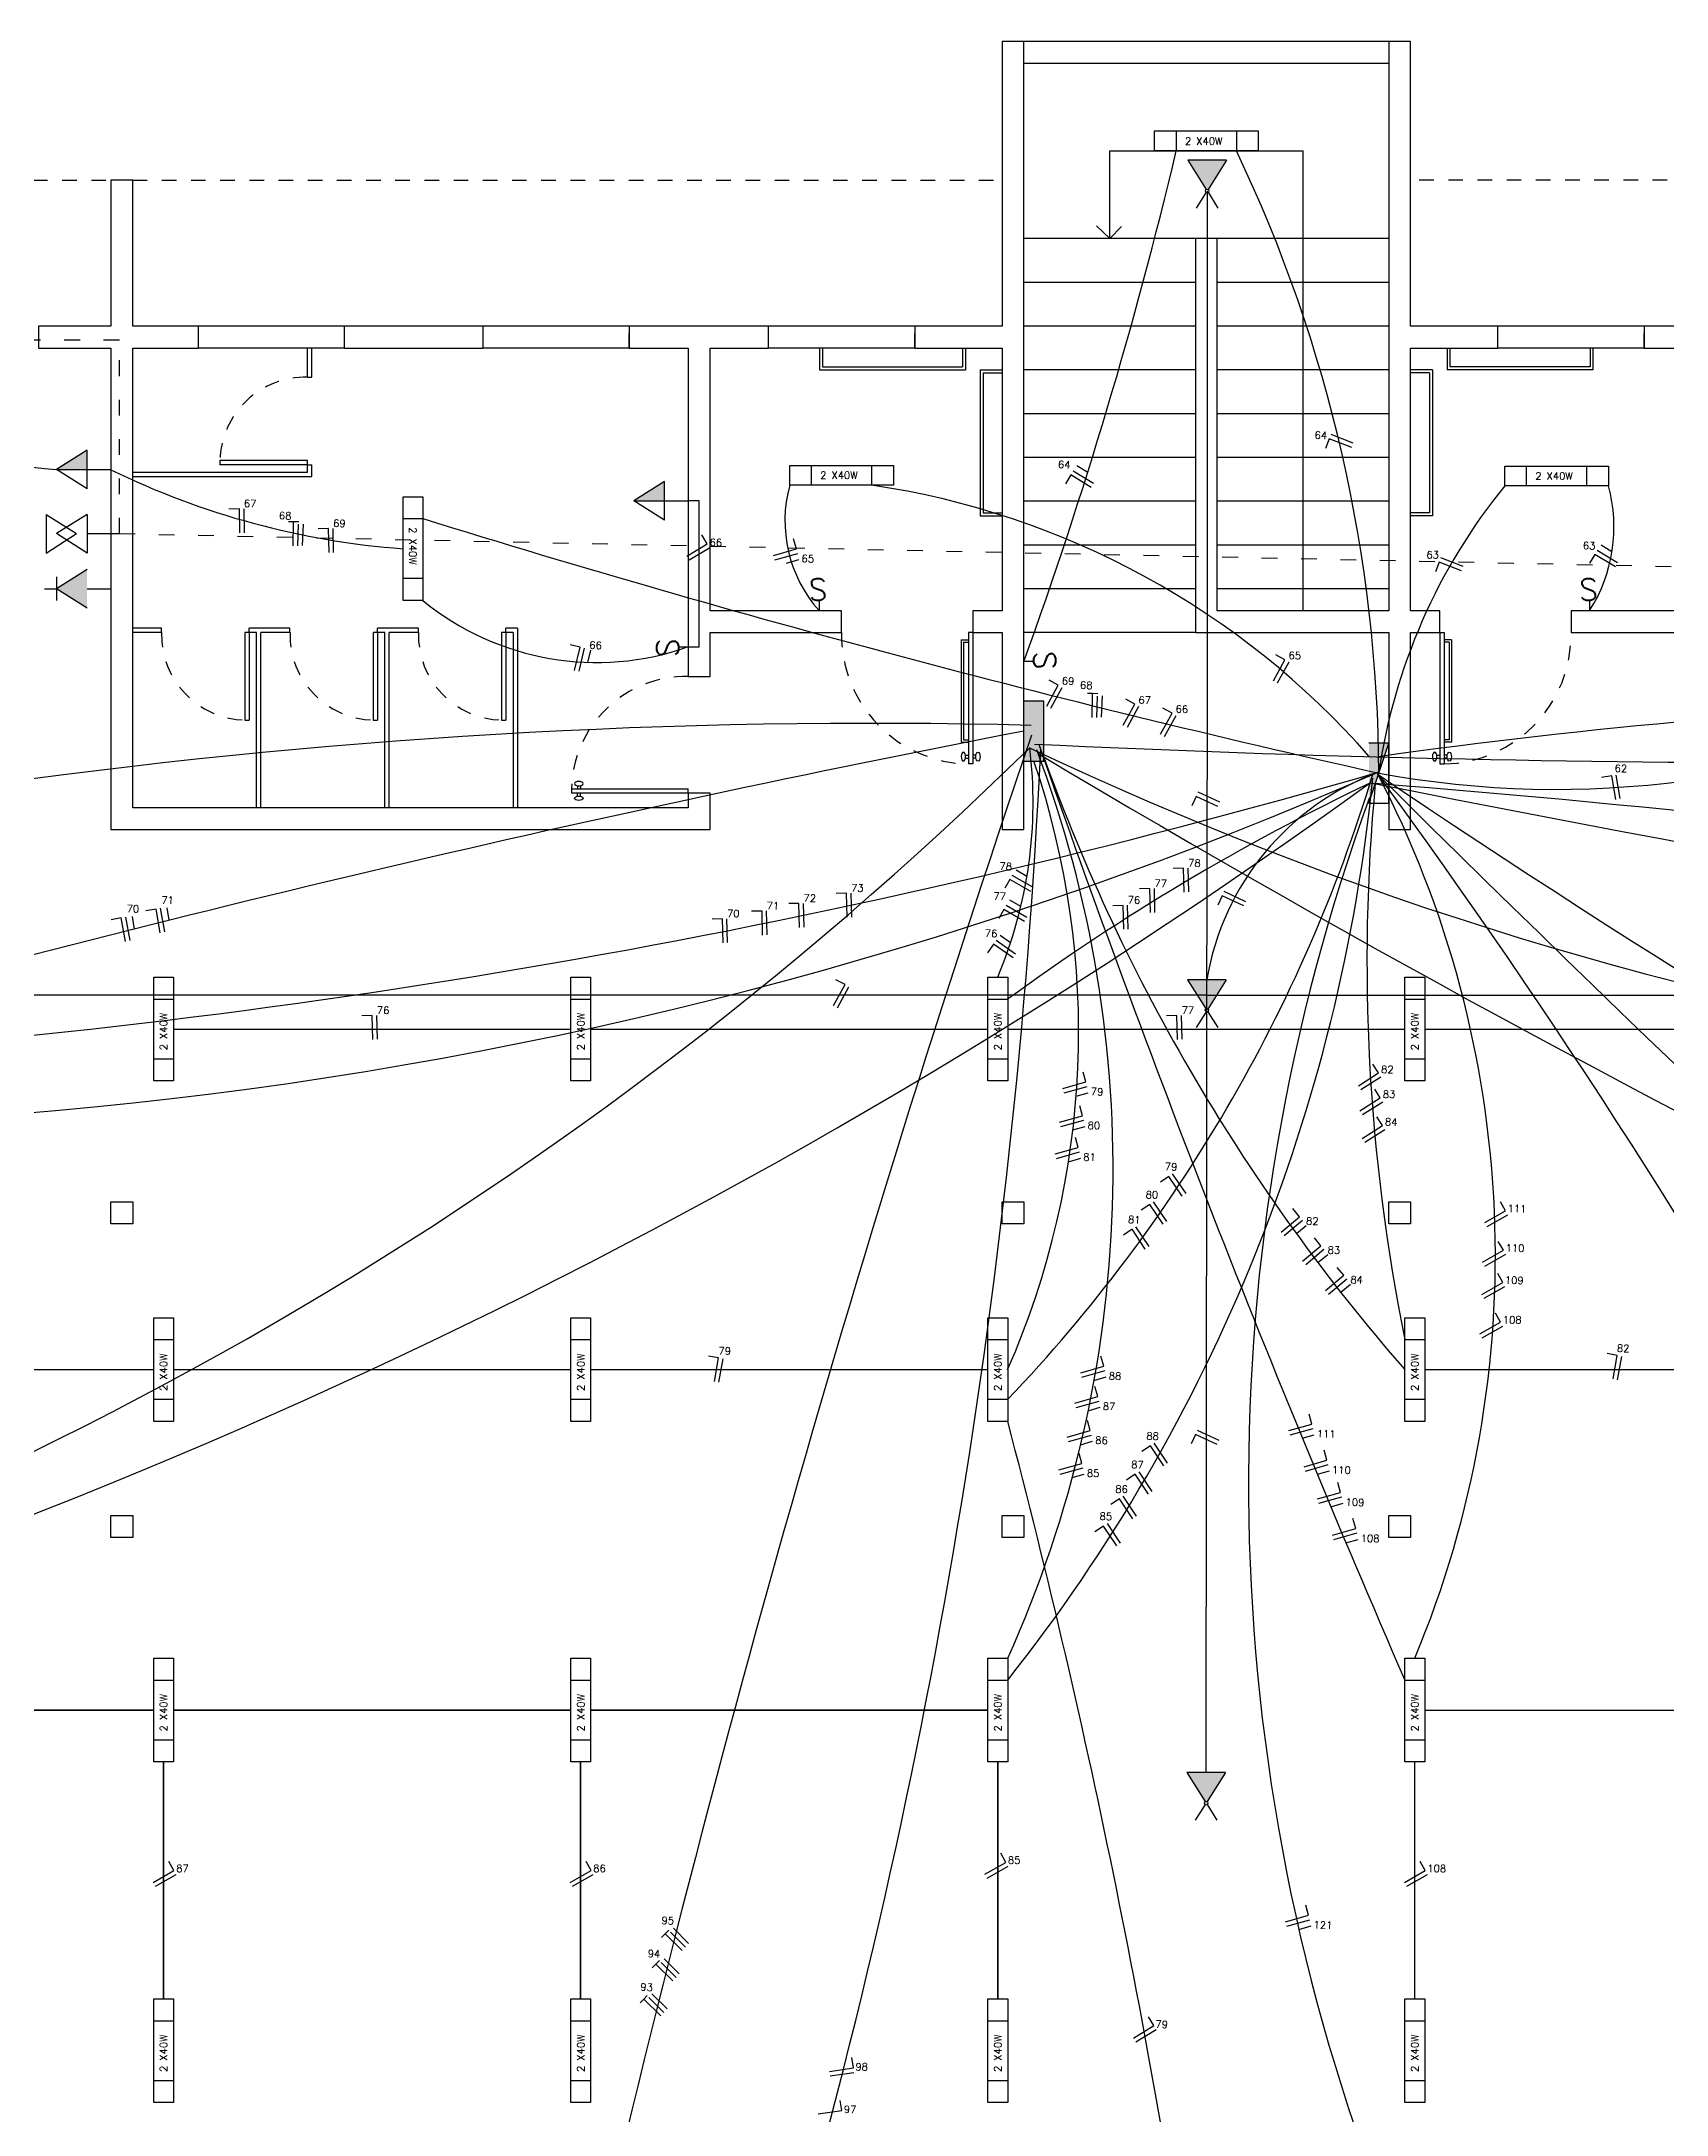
# Model space of a CAD drawing. Header units: millimetres. Extents: x 820 to 987, y 393 to 526.
# Drawn here: x 931.97 to 943.11, y 421.09 to 435.3 of the extents above; entities that cross this region are included whole.
import ezdxf

# ---------------------------------------------------------------- set-up
doc = ezdxf.new("R2010")
doc.units = ezdxf.units.MM
doc.linetypes.add('ACAD_ISO03W100', pattern=[30, 12, -18])
for name, color, linetype in [('can01', 1, 'Continuous'), ('can02', 2, 'Continuous'), ('ESQUADRIAS', 2, 'Continuous'), ('Fio internet 02', 3, 'Continuous'), ('fio tomadas de chão', 82, 'Continuous'), ('Janela', 2, 'Continuous'), ('pena 01', 1, 'Continuous'), ('pena01', 1, 'Continuous'), ('pena02', 2, 'Continuous'), ('pena04', 4, 'Continuous')]:
    doc.layers.add(name, color=color, linetype=linetype)
doc.styles.add('ROMANS', font='romans', dxfattribs={"height": 0.18})

msp = doc.modelspace()

# ---------------------------------------------------------------- hatches: boundary and pattern name
at = {"layer": 'can02'}
for points in [[(932.281, 432.496), (932.071, 432.364), (932.281, 432.364)], [(936.239, 432.282), (936.029, 432.15), (936.239, 432.15)], [(932.071, 431.547), (932.281, 431.415), (932.281, 431.68)]]:
    msp.add_hatch(color=256, dxfattribs=at).paths.add_polyline_path(points)
at = {"layer": 'fio tomadas de chão'}
for points in [[(940.09, 434.485), (939.825, 434.485), (939.951, 434.284, -0.288345), (939.964, 434.284)], [(940.088, 428.869), (939.824, 428.869), (939.95, 428.668, -0.288345), (939.962, 428.668)], [(940.083, 423.437), (939.818, 423.437), (939.944, 423.237, -0.288345), (939.957, 423.237)]]:
    msp.add_hatch(color=256, dxfattribs=at).paths.add_polyline_path(points)
at = {"layer": 'pena 01'}
msp.add_hatch(color=256, dxfattribs=at).paths.add_polyline_path([(938.838, 430.778), (938.702, 430.778), (938.702, 430.367), (938.838, 430.367)])
at = {"layer": 'pena 01', "ltscale": 0.005}
msp.add_hatch(color=256, dxfattribs=at).paths.add_polyline_path([(941.202, 430.49), (941.066, 430.49), (941.066, 430.079)])

# ---------------------------------------------------------------- linework, layer by layer
at = {"layer": 'can01'}
for p, q in [((940.795, 432.575), (940.77, 432.509)), ((940.949, 432.516), (940.795, 432.575)), ((940.959, 432.545), (940.807, 432.604)), ((939.14, 432.345), (939.065, 432.39)), ((939.023, 432.327), (938.986, 432.267)), ((939.163, 432.242), (939.023, 432.327)), ((939.179, 432.269), (939.039, 432.354)), ((933.361, 431.931), (933.357, 432.095)), ((933.325, 432.094), (933.254, 432.092)), ((933.329, 431.93), (933.325, 432.094)), ((933.697, 432.006), (933.662, 432.007)), ((933.693, 431.842), (933.697, 432.006)), ((933.732, 432.006), (933.697, 432.006)), ((933.725, 431.842), (933.73, 431.989)), ((933.725, 431.842), (933.73, 431.989)), ((933.758, 431.844), (933.764, 431.99)), ((933.758, 431.844), (933.764, 431.99)), ((933.936, 431.96), (933.865, 431.958)), ((933.94, 431.796), (933.936, 431.96)), ((933.971, 431.797), (933.967, 431.96)), ((936.391, 431.771), (936.531, 431.856)), ((936.407, 431.745), (936.547, 431.829)), ((936.531, 431.856), (936.494, 431.917)), ((936.985, 431.776), (937.143, 431.821)), ((937.143, 431.821), (937.124, 431.889)), ((942.732, 431.801), (942.658, 431.846)), ((936.994, 431.746), (937.152, 431.79)), ((937.076, 431.723), (937.16, 431.747)), ((941.549, 431.73), (941.523, 431.664)), ((941.702, 431.67), (941.549, 431.73)), ((941.713, 431.7), (941.56, 431.759)), ((942.615, 431.783), (942.578, 431.723)), ((942.756, 431.698), (942.615, 431.783)), ((942.771, 431.725), (942.631, 431.81)), ((935.66, 431.148), (935.592, 431.164)), ((935.623, 430.988), (935.66, 431.148)), ((935.654, 430.982), (935.691, 431.141)), ((935.713, 431.042), (935.733, 431.127)), ((940.412, 430.917), (940.491, 431.061)), ((940.491, 431.061), (940.429, 431.095)), ((940.44, 430.903), (940.519, 431.046)), ((938.858, 430.743), (938.936, 430.887)), ((938.936, 430.887), (938.874, 430.921)), ((938.886, 430.729), (938.964, 430.872)), ((939.173, 430.829), (939.138, 430.83)), ((939.169, 430.665), (939.173, 430.829)), ((939.208, 430.828), (939.173, 430.829)), ((939.201, 430.665), (939.206, 430.812)), ((939.201, 430.665), (939.206, 430.812)), ((939.234, 430.667), (939.24, 430.813)), ((939.234, 430.667), (939.24, 430.813)), ((939.383, 430.613), (939.462, 430.757)), ((939.462, 430.757), (939.4, 430.791)), ((939.411, 430.598), (939.489, 430.742)), ((939.639, 430.551), (939.717, 430.695)), ((939.717, 430.695), (939.655, 430.729)), ((939.666, 430.536), (939.745, 430.68)), ((942.731, 430.266), (942.661, 430.255)), ((942.758, 430.104), (942.731, 430.266)), ((942.789, 430.11), (942.762, 430.271)), ((939.883, 430.125), (939.853, 430.061)), ((940.032, 430.056), (939.883, 430.125)), ((940.045, 430.085), (939.896, 430.154)), ((938.606, 429.556), (938.571, 429.495)), ((938.749, 429.474), (938.606, 429.556)), ((938.764, 429.502), (938.622, 429.583)), ((938.723, 429.576), (938.648, 429.62)), ((939.796, 429.633), (939.726, 429.631)), ((939.801, 429.469), (939.796, 429.633)), ((939.832, 429.47), (939.828, 429.634)), ((937.486, 429.461), (937.416, 429.459)), ((937.491, 429.297), (937.486, 429.461)), ((937.522, 429.298), (937.518, 429.461)), ((938.681, 429.371), (938.606, 429.414)), ((939.565, 429.493), (939.494, 429.491)), ((939.569, 429.329), (939.565, 429.493)), ((939.6, 429.33), (939.596, 429.493)), ((940.061, 429.443), (940.031, 429.379)), ((940.21, 429.374), (940.061, 429.443)), ((940.222, 429.403), (940.074, 429.472)), ((932.516, 429.293), (932.447, 429.28)), ((932.545, 429.131), (932.516, 429.293)), ((932.576, 429.137), (932.547, 429.298)), ((932.607, 429.216), (932.592, 429.302)), ((932.754, 429.352), (932.685, 429.34)), ((932.783, 429.191), (932.754, 429.352)), ((932.814, 429.197), (932.785, 429.358)), ((932.845, 429.276), (932.83, 429.361)), ((936.636, 429.285), (936.565, 429.284)), ((936.64, 429.121), (936.636, 429.285)), ((936.671, 429.123), (936.667, 429.286)), ((936.907, 429.339), (936.836, 429.338)), ((936.911, 429.175), (936.907, 429.339)), ((936.942, 429.177), (936.938, 429.34)), ((937.16, 429.392), (937.09, 429.39)), ((937.164, 429.227), (937.16, 429.392)), ((937.196, 429.229), (937.192, 429.392)), ((938.565, 429.35), (938.529, 429.289)), ((938.707, 429.268), (938.565, 429.35)), ((938.722, 429.296), (938.581, 429.378)), ((939.382, 429.378), (939.311, 429.376)), ((939.386, 429.214), (939.382, 429.378)), ((939.417, 429.216), (939.413, 429.379)), ((938.493, 429.112), (938.452, 429.054)), ((938.628, 429.018), (938.493, 429.112)), ((938.645, 429.044), (938.511, 429.138)), ((938.611, 429.122), (938.54, 429.172)), ((937.397, 428.691), (937.476, 428.835)), ((937.476, 428.835), (937.414, 428.869)), ((937.425, 428.676), (937.503, 428.82)), ((934.236, 428.623), (934.165, 428.621)), ((934.24, 428.459), (934.236, 428.623)), ((934.271, 428.461), (934.267, 428.624)), ((939.751, 428.623), (939.68, 428.621)), ((939.755, 428.459), (939.751, 428.623)), ((939.787, 428.461), (939.783, 428.624)), ((941.132, 428.23), (941.094, 428.29)), ((938.969, 428.124), (939.127, 428.168)), ((938.978, 428.093), (939.135, 428.138)), ((939.127, 428.168), (939.107, 428.236)), ((940.994, 428.142), (941.132, 428.23)), ((941.011, 428.116), (941.149, 428.203)), ((941.144, 428.059), (941.106, 428.119)), ((939.06, 428.071), (939.143, 428.094)), ((939.104, 427.937), (939.085, 428.005)), ((941.005, 427.971), (941.144, 428.059)), ((941.023, 427.945), (941.161, 428.033)), ((938.946, 427.892), (939.104, 427.937)), ((938.955, 427.862), (939.113, 427.907)), ((939.037, 427.839), (939.121, 427.863)), ((941.021, 427.781), (941.159, 427.869)), ((941.038, 427.755), (941.176, 427.843)), ((941.159, 427.869), (941.121, 427.929)), ((938.916, 427.675), (939.074, 427.719)), ((939.074, 427.719), (939.055, 427.787)), ((938.926, 427.644), (939.083, 427.689)), ((939.008, 427.622), (939.091, 427.645)), ((939.695, 427.521), (939.637, 427.481)), ((939.787, 427.385), (939.695, 427.521)), ((939.813, 427.403), (939.721, 427.538)), ((939.564, 427.329), (939.505, 427.289)), ((939.656, 427.193), (939.564, 427.329)), ((939.681, 427.211), (939.59, 427.346)), ((940.591, 427.245), (940.545, 427.3)), ((941.86, 427.205), (942.003, 427.286)), ((942.003, 427.286), (941.968, 427.347)), ((939.443, 427.159), (939.384, 427.119)), ((939.534, 427.022), (939.443, 427.159)), ((939.56, 427.04), (939.469, 427.176)), ((940.465, 427.14), (940.591, 427.245)), ((940.486, 427.116), (940.611, 427.221)), ((940.57, 427.129), (940.636, 427.185)), ((941.876, 427.178), (942.018, 427.258)), ((940.612, 426.941), (940.738, 427.046)), ((940.633, 426.917), (940.758, 427.022)), ((940.738, 427.046), (940.693, 427.101)), ((940.717, 426.93), (940.784, 426.986)), ((941.846, 426.934), (941.988, 427.015)), ((941.862, 426.907), (942.004, 426.988)), ((941.988, 427.015), (941.953, 427.076)), ((940.768, 426.739), (940.894, 426.844)), ((940.894, 426.844), (940.849, 426.898)), ((941.984, 426.794), (941.949, 426.856)), ((940.789, 426.715), (940.914, 426.82)), ((940.873, 426.728), (940.94, 426.783)), ((941.841, 426.713), (941.984, 426.794)), ((941.857, 426.686), (941.999, 426.767)), ((941.969, 426.523), (941.934, 426.585)), ((941.827, 426.442), (941.969, 426.523)), ((941.843, 426.415), (941.985, 426.496)), ((936.61, 426.277), (936.541, 426.29)), ((936.581, 426.116), (936.61, 426.277)), ((936.612, 426.111), (936.641, 426.271)), ((939.249, 426.221), (939.23, 426.289)), ((942.769, 426.294), (942.699, 426.307)), ((942.74, 426.133), (942.769, 426.294)), ((942.771, 426.128), (942.8, 426.288)), ((939.091, 426.176), (939.249, 426.221)), ((939.1, 426.146), (939.258, 426.191)), ((939.182, 426.123), (939.266, 426.147)), ((939.051, 425.968), (939.209, 426.013)), ((939.209, 426.013), (939.189, 426.081)), ((939.06, 425.938), (939.217, 425.982)), ((939.157, 425.78), (939.137, 425.848)), ((939.142, 425.915), (939.225, 425.939)), ((940.676, 425.824), (940.656, 425.893)), ((938.999, 425.735), (939.157, 425.78)), ((939.008, 425.705), (939.165, 425.749)), ((939.09, 425.682), (939.173, 425.706)), ((939.878, 425.752), (939.849, 425.688)), ((940.027, 425.683), (939.878, 425.752)), ((940.04, 425.712), (939.892, 425.781)), ((940.518, 425.78), (940.676, 425.824)), ((940.527, 425.75), (940.684, 425.794)), ((940.609, 425.727), (940.692, 425.75)), ((939.1, 425.554), (939.08, 425.622)), ((939.569, 425.675), (939.511, 425.636)), ((939.661, 425.539), (939.569, 425.675)), ((939.687, 425.557), (939.595, 425.693)), ((940.622, 425.532), (940.779, 425.577)), ((940.779, 425.577), (940.76, 425.645)), ((938.942, 425.51), (939.1, 425.554)), ((938.951, 425.48), (939.108, 425.524)), ((939.033, 425.457), (939.116, 425.48)), ((939.465, 425.48), (939.406, 425.44)), ((939.557, 425.343), (939.465, 425.48)), ((939.582, 425.361), (939.491, 425.497)), ((940.631, 425.502), (940.788, 425.547)), ((940.713, 425.48), (940.796, 425.503)), ((940.872, 425.356), (940.853, 425.424)), ((939.356, 425.311), (939.297, 425.272)), ((939.448, 425.175), (939.356, 425.311)), ((939.473, 425.193), (939.382, 425.329)), ((940.714, 425.311), (940.872, 425.356)), ((940.723, 425.281), (940.881, 425.325)), ((940.805, 425.258), (940.889, 425.282)), ((939.365, 425.007), (939.274, 425.143)), ((940.976, 425.108), (940.957, 425.176)), ((939.248, 425.125), (939.189, 425.086)), ((939.339, 424.989), (939.248, 425.125)), ((940.818, 425.064), (940.976, 425.108)), ((940.827, 425.033), (940.985, 425.078)), ((940.909, 425.011), (940.992, 425.034)), ((938.578, 422.821), (938.543, 422.883)), ((932.735, 422.684), (932.877, 422.765)), ((932.751, 422.657), (932.893, 422.737)), ((932.877, 422.765), (932.842, 422.826)), ((935.593, 422.684), (935.736, 422.765)), ((935.609, 422.657), (935.751, 422.737)), ((935.736, 422.765), (935.701, 422.826)), ((938.435, 422.74), (938.578, 422.821)), ((938.451, 422.713), (938.593, 422.794)), ((941.31, 422.684), (941.452, 422.765)), ((941.326, 422.657), (941.468, 422.737)), ((941.452, 422.765), (941.417, 422.826)), ((940.495, 422.414), (940.653, 422.459)), ((940.653, 422.459), (940.634, 422.527)), ((936.243, 422.331), (936.218, 422.306)), ((936.268, 422.356), (936.243, 422.331)), ((936.36, 422.216), (936.243, 422.331)), ((936.382, 422.239), (936.279, 422.343)), ((936.382, 422.239), (936.279, 422.343)), ((936.404, 422.265), (936.3, 422.369)), ((940.504, 422.384), (940.662, 422.428)), ((940.586, 422.361), (940.67, 422.385)), ((936.34, 422.057), (936.237, 422.161)), ((936.18, 422.124), (936.155, 422.098)), ((936.204, 422.149), (936.18, 422.124)), ((936.297, 422.009), (936.18, 422.124)), ((936.318, 422.032), (936.215, 422.136)), ((936.318, 422.032), (936.215, 422.136)), ((936.096, 421.883), (936.071, 421.858)), ((936.121, 421.909), (936.096, 421.883)), ((936.213, 421.769), (936.096, 421.883)), ((936.235, 421.792), (936.132, 421.896)), ((936.235, 421.792), (936.132, 421.896)), ((936.257, 421.817), (936.153, 421.921)), ((939.592, 421.703), (939.555, 421.763)), ((939.452, 421.617), (939.592, 421.703)), ((939.469, 421.591), (939.608, 421.676)), ((937.533, 421.413), (937.523, 421.483)), ((937.37, 421.389), (937.533, 421.413)), ((937.375, 421.358), (937.537, 421.382)), ((937.453, 421.12), (937.443, 421.19)), ((937.291, 421.097), (937.453, 421.12))]:
    msp.add_line(p, q, dxfattribs=at)
at = {"layer": 'can02'}
for p, q in [((939.597, 434.684), (940.308, 434.684)), ((939.597, 434.547), (939.597, 434.684)), ((939.747, 434.547), (939.747, 434.684)), ((940.158, 434.684), (940.158, 434.547)), ((940.308, 434.684), (940.308, 434.547)), ((940.308, 434.547), (939.597, 434.547)), ((932.281, 432.496), (932.071, 432.364)), ((932.281, 432.231), (932.281, 432.496)), ((937.097, 432.393), (937.808, 432.393)), ((937.097, 432.257), (937.097, 432.393)), ((937.247, 432.257), (937.247, 432.393)), ((937.658, 432.393), (937.658, 432.257)), ((937.808, 432.393), (937.808, 432.257)), ((941.997, 432.252), (941.997, 432.388)), ((941.997, 432.388), (942.708, 432.388)), ((942.147, 432.252), (942.147, 432.388)), ((942.558, 432.388), (942.558, 432.252)), ((942.708, 432.388), (942.708, 432.252)), ((932.071, 432.364), (932.281, 432.364)), ((932.281, 432.231), (932.071, 432.364)), ((932.281, 432.364), (932.444, 432.364)), ((936.239, 432.282), (936.029, 432.15)), ((936.239, 432.018), (936.239, 432.282)), ((937.808, 432.257), (937.097, 432.257)), ((942.708, 432.252), (941.997, 432.252)), ((934.447, 432.178), (934.583, 432.178)), ((934.447, 431.467), (934.447, 432.178)), ((934.583, 432.178), (934.583, 431.467)), ((936.239, 432.018), (936.029, 432.15)), ((936.029, 432.15), (936.239, 432.15)), ((936.239, 432.15), (936.402, 432.15)), ((932, 432.057), (932, 431.792)), ((932, 432.057), (932.21, 431.925)), ((932.281, 432.057), (932.071, 431.925)), ((932.281, 432.057), (932.281, 431.792)), ((934.447, 432.028), (934.583, 432.028)), ((932, 431.792), (932.21, 431.925)), ((932.281, 431.792), (932.071, 431.925)), ((932.281, 431.925), (932.444, 431.925)), ((932.281, 431.68), (932.071, 431.547)), ((931.989, 431.547), (932.071, 431.547)), ((932.071, 431.629), (932.071, 431.466)), ((932.281, 431.415), (932.071, 431.547)), ((932.281, 431.547), (932.444, 431.547)), ((934.583, 431.617), (934.447, 431.617)), ((934.583, 431.467), (934.447, 431.467)), ((937.298, 431.467), (937.298, 431.397)), ((942.579, 431.467), (942.579, 431.397)), ((936.333, 431.15), (936.402, 431.15)), ((938.772, 431.049), (938.702, 431.049)), ((932.738, 428.886), (932.874, 428.886)), ((932.738, 428.175), (932.738, 428.886)), ((932.874, 428.886), (932.874, 428.175)), ((935.596, 428.886), (935.732, 428.886)), ((935.596, 428.175), (935.596, 428.886)), ((935.732, 428.886), (935.732, 428.175)), ((938.454, 428.175), (938.454, 428.886)), ((938.454, 428.886), (938.591, 428.886)), ((938.591, 428.886), (938.591, 428.175)), ((941.313, 428.886), (941.449, 428.886)), ((941.313, 428.175), (941.313, 428.886)), ((941.449, 428.886), (941.449, 428.175)), ((932.738, 428.736), (932.874, 428.736)), ((935.596, 428.736), (935.732, 428.736)), ((938.454, 428.736), (938.591, 428.736)), ((941.313, 428.736), (941.449, 428.736)), ((932.874, 428.325), (932.738, 428.325)), ((935.732, 428.325), (935.596, 428.325)), ((938.591, 428.325), (938.454, 428.325)), ((941.449, 428.325), (941.313, 428.325)), ((932.874, 428.175), (932.738, 428.175)), ((935.732, 428.175), (935.596, 428.175)), ((938.591, 428.175), (938.454, 428.175)), ((941.449, 428.175), (941.313, 428.175)), ((932.738, 425.842), (932.738, 426.553)), ((932.738, 426.553), (932.874, 426.553)), ((932.874, 426.553), (932.874, 425.842)), ((935.596, 426.553), (935.732, 426.553)), ((935.596, 425.842), (935.596, 426.553)), ((935.732, 426.553), (935.732, 425.842)), ((938.454, 426.553), (938.591, 426.553)), ((938.454, 425.842), (938.454, 426.553)), ((938.591, 426.553), (938.591, 425.842)), ((941.313, 426.553), (941.449, 426.553)), ((941.313, 425.842), (941.313, 426.553)), ((941.449, 426.553), (941.449, 425.842)), ((932.738, 426.403), (932.874, 426.403)), ((935.596, 426.403), (935.732, 426.403)), ((938.454, 426.403), (938.591, 426.403)), ((941.313, 426.403), (941.449, 426.403)), ((932.874, 425.992), (932.738, 425.992)), ((935.732, 425.992), (935.596, 425.992)), ((938.591, 425.992), (938.454, 425.992)), ((941.449, 425.992), (941.313, 425.992)), ((932.874, 425.842), (932.738, 425.842)), ((935.732, 425.842), (935.596, 425.842)), ((938.591, 425.842), (938.454, 425.842)), ((941.449, 425.842), (941.313, 425.842)), ((932.738, 423.509), (932.738, 424.22)), ((932.738, 424.22), (932.874, 424.22)), ((932.874, 424.22), (932.874, 423.509)), ((935.596, 424.22), (935.732, 424.22)), ((935.596, 423.509), (935.596, 424.22)), ((935.732, 424.22), (935.732, 423.509)), ((938.454, 423.509), (938.454, 424.22)), ((938.454, 424.22), (938.591, 424.22)), ((938.591, 424.22), (938.591, 423.509)), ((941.313, 423.509), (941.313, 424.22)), ((941.313, 424.22), (941.449, 424.22)), ((941.449, 424.22), (941.449, 423.509)), ((932.738, 424.07), (932.874, 424.07)), ((935.596, 424.07), (935.732, 424.07)), ((938.454, 424.07), (938.591, 424.07)), ((941.313, 424.07), (941.449, 424.07)), ((932.874, 423.659), (932.738, 423.659)), ((935.732, 423.659), (935.596, 423.659)), ((938.591, 423.659), (938.454, 423.659)), ((941.449, 423.659), (941.313, 423.659)), ((932.874, 423.509), (932.738, 423.509)), ((935.732, 423.509), (935.596, 423.509)), ((938.591, 423.509), (938.454, 423.509)), ((941.449, 423.509), (941.313, 423.509)), ((932.738, 421.886), (932.874, 421.886)), ((932.738, 421.175), (932.738, 421.886)), ((932.874, 421.886), (932.874, 421.175)), ((935.596, 421.886), (935.732, 421.886)), ((935.596, 421.175), (935.596, 421.886)), ((935.732, 421.886), (935.732, 421.175)), ((938.454, 421.175), (938.454, 421.886)), ((938.454, 421.886), (938.591, 421.886)), ((938.591, 421.886), (938.591, 421.175)), ((941.313, 421.175), (941.313, 421.886)), ((941.313, 421.886), (941.449, 421.886)), ((941.449, 421.886), (941.449, 421.175)), ((932.738, 421.736), (932.874, 421.736)), ((935.596, 421.736), (935.732, 421.736)), ((938.454, 421.736), (938.591, 421.736)), ((941.313, 421.736), (941.449, 421.736)), ((932.874, 421.325), (932.738, 421.325)), ((935.732, 421.325), (935.596, 421.325)), ((938.591, 421.325), (938.454, 421.325)), ((941.449, 421.325), (941.313, 421.325)), ((932.874, 421.175), (932.738, 421.175)), ((935.732, 421.175), (935.596, 421.175)), ((938.591, 421.175), (938.454, 421.175)), ((941.449, 421.175), (941.313, 421.175))]:
    msp.add_line(p, q, dxfattribs=at)
at = {"layer": 'can02', "color": 2}
for p, q in [((934.044, 433.347), (933.044, 433.347)), ((935.997, 433.347), (934.997, 433.347)), ((937.954, 433.347), (936.951, 433.347)), ((942.954, 433.347), (941.951, 433.347)), ((934.044, 433.197), (933.044, 433.197)), ((935.997, 433.197), (934.997, 433.197)), ((937.954, 433.197), (936.951, 433.197)), ((942.954, 433.197), (941.951, 433.197))]:
    msp.add_line(p, q, dxfattribs=at)
at = {"layer": 'ESQUADRIAS'}
for p, q in [((933.792, 432.997), (933.792, 433.197)), ((933.792, 432.997), (933.822, 432.997)), ((933.792, 432.397), (933.792, 432.427)), ((933.792, 432.397), (933.822, 432.397)), ((933.792, 432.347), (933.792, 432.397)), ((933.822, 432.317), (933.822, 432.397)), ((932.592, 432.347), (933.792, 432.347)), ((932.592, 432.317), (933.822, 432.317)), ((932.792, 431.277), (932.592, 431.277)), ((932.792, 431.247), (932.592, 431.247)), ((932.792, 431.247), (932.792, 431.277)), ((933.392, 431.247), (933.362, 431.247)), ((933.392, 431.247), (933.392, 431.277)), ((933.672, 431.277), (933.392, 431.277)), ((933.442, 431.247), (933.392, 431.247)), ((933.442, 430.047), (933.442, 431.247)), ((933.472, 430.047), (933.472, 431.247)), ((933.672, 431.247), (933.472, 431.247)), ((933.672, 431.247), (933.672, 431.277)), ((934.272, 431.247), (934.242, 431.247)), ((934.552, 431.277), (934.272, 431.277)), ((934.272, 431.247), (934.272, 431.277)), ((934.322, 431.247), (934.272, 431.247)), ((934.322, 430.047), (934.322, 431.247)), ((934.352, 430.047), (934.352, 431.247)), ((934.552, 431.247), (934.352, 431.247)), ((934.552, 431.247), (934.552, 431.277)), ((935.152, 431.247), (935.122, 431.247)), ((935.232, 431.277), (935.152, 431.277)), ((935.152, 431.247), (935.152, 431.277)), ((935.202, 431.247), (935.152, 431.247))]:
    msp.add_line(p, q, dxfattribs=at)
at = {"layer": 'Fio internet 02', "color": 3, "linetype": 'ACAD_ISO03W100', "ltscale": 0.009}
for p, q in [((932.503, 433.25), (923.98, 433.25)), ((932.503, 431.925), (932.503, 433.25)), ((932.503, 431.925), (947.394, 431.61))]:
    msp.add_line(p, q, dxfattribs=at)
at = {"layer": 'Fio internet 02', "linetype": 'ACAD_ISO03W100'}
msp.add_line((932.444, 431.925), (932.503, 431.925), dxfattribs=at)
at = {"layer": 'fio tomadas de chão'}
for p, q in [((940.09, 434.485), (939.825, 434.485)), ((939.825, 434.485), (939.951, 434.284)), ((940.09, 434.485), (939.964, 434.284)), ((939.951, 434.265), (939.883, 434.156)), ((939.958, 434.274), (939.958, 430.241)), ((939.964, 434.265), (940.032, 434.156)), ((939.951, 423.437), (939.958, 430.241)), ((939.824, 428.869), (939.95, 428.668)), ((940.088, 428.869), (939.824, 428.869)), ((940.088, 428.869), (939.962, 428.668)), ((939.956, 428.763), (931.385, 428.763)), ((939.956, 428.763), (948.527, 428.763)), ((939.95, 428.649), (939.882, 428.541)), ((939.962, 428.649), (940.03, 428.541)), ((940.083, 423.437), (939.818, 423.437)), ((939.818, 423.437), (939.944, 423.237)), ((940.083, 423.437), (939.957, 423.237)), ((939.944, 423.217), (939.876, 423.109)), ((939.957, 423.217), (940.025, 423.109))]:
    msp.add_line(p, q, dxfattribs=at)
for centre in [(939.958, 434.274), (939.956, 428.659), (939.951, 423.227)]:
    msp.add_circle(centre, 0.0116, dxfattribs=at)
msp.add_arc((941.768, 428.568), 1.837, 110.0947, 170.5612, dxfattribs=at)
at = {"layer": 'Janela'}
for p, q in [((937.302, 433.197), (937.302, 433.047)), ((937.322, 433.197), (937.322, 433.067)), ((938.282, 433.197), (938.282, 433.067)), ((938.302, 433.197), (938.302, 433.047)), ((941.602, 433.197), (941.602, 433.047)), ((941.622, 433.197), (941.622, 433.067)), ((942.582, 433.197), (942.582, 433.067)), ((942.602, 433.197), (942.602, 433.047)), ((937.302, 433.047), (938.302, 433.047)), ((937.322, 433.067), (938.282, 433.067)), ((938.402, 433.047), (938.402, 432.047)), ((938.402, 433.047), (938.552, 433.047)), ((938.422, 433.027), (938.422, 432.067)), ((938.422, 433.027), (938.552, 433.027)), ((941.502, 433.047), (941.352, 433.047)), ((941.482, 433.027), (941.352, 433.027)), ((941.482, 433.027), (941.482, 432.067)), ((941.502, 433.047), (941.502, 432.047)), ((942.602, 433.047), (941.602, 433.047)), ((942.582, 433.067), (941.622, 433.067)), ((933.192, 432.427), (933.192, 432.397)), ((933.792, 432.427), (933.192, 432.427)), ((933.792, 432.397), (933.192, 432.397)), ((938.402, 432.047), (938.552, 432.047)), ((938.422, 432.067), (938.552, 432.067)), ((941.482, 432.067), (941.352, 432.067)), ((941.502, 432.047), (941.352, 432.047)), ((933.362, 431.247), (933.362, 430.647)), ((933.392, 431.247), (933.392, 430.647)), ((934.242, 431.247), (934.242, 430.647)), ((934.272, 431.247), (934.272, 430.647)), ((935.122, 431.247), (935.122, 430.647)), ((935.152, 431.247), (935.152, 430.647)), ((938.322, 431.247), (938.322, 430.347)), ((938.352, 431.247), (938.322, 431.247)), ((938.352, 431.247), (938.352, 430.347)), ((941.552, 431.247), (941.552, 430.347)), ((941.552, 431.247), (941.582, 431.247)), ((941.582, 431.247), (941.582, 430.347)), ((938.272, 431.197), (938.272, 430.497)), ((938.272, 431.197), (938.322, 431.197)), ((938.287, 431.182), (938.287, 430.512)), ((938.287, 431.182), (938.322, 431.182)), ((941.632, 431.197), (941.582, 431.197)), ((941.617, 431.182), (941.582, 431.182)), ((941.617, 431.182), (941.617, 430.512)), ((941.632, 431.197), (941.632, 430.497)), ((933.362, 430.647), (933.392, 430.647)), ((934.242, 430.647), (934.272, 430.647)), ((935.122, 430.647), (935.152, 430.647)), ((938.272, 430.497), (938.322, 430.497)), ((938.287, 430.512), (938.322, 430.512)), ((941.617, 430.512), (941.582, 430.512)), ((941.632, 430.497), (941.582, 430.497)), ((938.352, 430.347), (938.322, 430.347)), ((941.552, 430.347), (941.582, 430.347))]:
    msp.add_line(p, q, dxfattribs=at)
at = {"layer": 'pena 01', "linetype": 'ACAD_ISO03W100', "ltscale": 0.005}
for p, q in [((926.311, 434.347), (932.444, 434.347)), ((932.594, 434.347), (938.552, 434.347)), ((947.311, 434.347), (941.352, 434.347)), ((934.997, 433.197), (934.997, 433.347)), ((935.997, 433.197), (935.997, 433.347)), ((936.951, 433.197), (936.951, 433.347)), ((937.954, 433.197), (937.954, 433.347)), ((941.951, 433.197), (941.951, 433.347)), ((942.954, 433.197), (942.954, 433.347))]:
    msp.add_line(p, q, dxfattribs=at)
at = {"layer": 'pena 01'}
for p, q in [((936.477, 432.15), (936.402, 432.15)), ((936.477, 431.15), (936.477, 432.15)), ((936.402, 431.15), (936.477, 431.15)), ((938.702, 430.367), (938.702, 430.778)), ((932.874, 428.531), (935.596, 428.531)), ((935.732, 428.531), (938.454, 428.531)), ((938.591, 428.531), (941.313, 428.531)), ((941.449, 428.531), (944.171, 428.531)), ((930.015, 426.197), (932.738, 426.197)), ((932.874, 426.197), (935.596, 426.197)), ((935.732, 426.197), (938.454, 426.197)), ((941.449, 426.197), (944.171, 426.197)), ((932.738, 423.864), (930.015, 423.864)), ((930.015, 423.864), (932.738, 423.864)), ((935.596, 423.864), (932.874, 423.864)), ((932.874, 423.864), (935.596, 423.864)), ((938.454, 423.864), (935.732, 423.864)), ((935.732, 423.864), (938.454, 423.864)), ((941.449, 423.864), (944.171, 423.864)), ((932.806, 423.509), (932.806, 421.886)), ((932.806, 421.886), (932.806, 423.509)), ((935.664, 423.509), (935.664, 421.886)), ((935.664, 421.886), (935.664, 423.509)), ((938.523, 423.509), (938.523, 421.886)), ((938.523, 421.886), (938.523, 423.509)), ((941.381, 421.886), (941.381, 423.509))]:
    msp.add_line(p, q, dxfattribs=at)
at = {"layer": 'pena 01', "ltscale": 0.005}
for p, q in [((938.838, 430.778), (938.702, 430.778)), ((938.838, 430.367), (938.838, 430.778)), ((941.202, 430.49), (941.066, 430.49)), ((941.066, 430.079), (941.202, 430.49)), ((941.202, 430.079), (941.202, 430.49)), ((938.702, 430.367), (938.838, 430.367)), ((941.066, 430.079), (941.202, 430.079))]:
    msp.add_line(p, q, dxfattribs=at)
at = {"layer": 'pena 01'}
for centre, radius, start, end in [((908.137, 442.078), 32.494, 340.1574, 346.5993), ((931.135, 430.237), 10, 0.2705, 25.5327), ((932.556, 437.75), 5.408, 237.3305, 264.8469), ((934.849, 437.284), 5.477, 243.9553, 265.7896), ((937.99, 432.013), 0.926, 164.7199, 221.6595), ((936.84, 426.699), 5.618, 41.1785, 81.6266), ((945.115, 429.711), 4.022, 140.8204, 171.8033), ((941.672, 431.972), 1.074, 327.6537, 15.1303), ((959.163, 511.22), 82.919, 252.75624, 257.44213), ((935.773, 432.919), 1.877, 230.6559, 289.5939), ((942.349, 436.853), 6.68, 259.5263, 295.7803), ((946.684, 391.361), 39.428, 85.3397, 98.0939), ((937.658, 386.987), 43.638, 88.5624, 107.8261), ((960.027, 320.34), 112.276, 100.94865, 105.50364), ((1042.566, 395.255), 109.646, 161.22561, 167.19314), ((920.475, 449.076), 26.082, 284.8441, 314.4549), ((893.529, 432.593), 45.339, 343.3078, 357.2799), ((935.691, 430.083), 3.074, 337.0988, 7.0223), ((931.164, 427.572), 8.149, 335.7039, 20.6292), ((949.292, 452.687), 24.606, 244.6095, 278.0697), ((944.087, 541.187), 110.831, 267.2521, 273.0001), ((984.277, 506.491), 88.63, 239.12873, 249.16054), ((1024.729, 460.404), 90.986, 199.1991, 203.53671), ((951.248, 434.883), 13.197, 199.8871, 221.1609), ((929.491, 456.922), 29.064, 259.7091, 293.616), ((926.474, 480.765), 52.559, 273.8637, 286.1994), ((933.321, 428.513), 5.756, 336.2772, 18.7844), ((930.804, 433.417), 10.759, 316.36, 343.0286), ((929.295, 431.43), 11.857, 321.6278, 354.2835), ((934.768, 426.977), 7.165, 337.3654, 27.5267), ((982.539, 491.598), 73.996, 235.97035, 246.25744), ((1074.423, 564.88), 189.437, 225.28112, 230.26666), ((901.949, 401.552), 48.58, 21.7715, 36.2413), ((916.736, 463.818), 41.489, 284.5473, 305.9225), ((947.97, 415.835), 15.95, 115.6041, 126.0188), ((953.96, 425.42), 13.719, 159.9822, 200.8028), ((954.154, 428.995), 13.101, 174.6678, 191.4132), ((986.377, 659.837), 234.044, 258.83995, 263.39412), ((934.039, 340.202), 90.288, 78.04181, 85.50779), ((882.667, 411.137), 57.825, 8.22306, 14.73275)]:
    msp.add_arc(centre, radius, start, end, dxfattribs=at)
at = {"layer": 'pena 01', "linetype": 'ACAD_ISO03W100', "ltscale": 0.005}
for centre, radius, start, end in [((933.777, 432.412), 0.585, 88.5312, 178.5312), ((933.377, 431.232), 0.585, 178.5312, 268.5312), ((934.257, 431.232), 0.585, 178.5312, 268.5312), ((935.137, 431.232), 0.585, 178.5312, 268.5312), ((938.337, 431.232), 0.885, 179.029, 269.029), ((941.567, 431.232), 0.885, 270.971, 0.971), ((936.387, 430.162), 0.785, 88.9053, 178.9053)]:
    msp.add_arc(centre, radius, start, end, dxfattribs=at)
at = {"layer": 'pena01'}
for p, q in [((941.202, 435.297), (938.702, 435.297)), ((941.202, 435.147), (938.702, 435.147)), ((939.877, 433.947), (938.702, 433.947)), ((941.202, 433.947), (940.027, 433.947)), ((939.877, 433.647), (938.702, 433.647)), ((941.202, 433.647), (940.027, 433.647)), ((939.877, 433.347), (938.702, 433.347)), ((941.202, 433.347), (940.027, 433.347)), ((939.877, 433.047), (938.702, 433.047)), ((941.202, 433.047), (940.027, 433.047)), ((939.877, 432.747), (938.702, 432.747)), ((941.202, 432.747), (940.027, 432.747)), ((939.877, 432.447), (938.702, 432.447)), ((941.202, 432.447), (940.027, 432.447)), ((939.877, 432.147), (938.702, 432.147)), ((941.202, 432.147), (940.027, 432.147)), ((939.877, 431.847), (938.702, 431.847)), ((941.202, 431.847), (940.027, 431.847)), ((939.877, 431.547), (938.702, 431.547)), ((941.202, 431.547), (940.027, 431.547)), ((939.877, 431.247), (938.702, 431.247))]:
    msp.add_line(p, q, dxfattribs=at)
at = {"layer": 'pena02'}
for p, q in [((939.29, 433.947), (939.29, 434.547)), ((939.29, 434.547), (940.615, 434.547)), ((940.615, 431.397), (940.615, 434.547)), ((939.199, 434.034), (939.29, 433.947)), ((939.371, 434.029), (939.29, 433.947)), ((933.822, 432.997), (933.822, 433.197)), ((935.202, 431.247), (935.202, 430.047)), ((935.232, 431.277), (935.232, 430.047)), ((938.301, 430.407), (938.322, 430.407)), ((938.373, 430.407), (938.352, 430.407)), ((941.531, 430.407), (941.552, 430.407)), ((941.603, 430.407), (941.582, 430.407)), ((938.301, 430.387), (938.322, 430.387)), ((938.373, 430.387), (938.352, 430.387)), ((941.531, 430.387), (941.552, 430.387)), ((941.603, 430.387), (941.582, 430.387)), ((935.602, 430.177), (936.402, 430.177)), ((935.602, 430.177), (935.602, 430.147)), ((936.402, 430.147), (935.602, 430.147)), ((935.642, 430.198), (935.642, 430.177)), ((935.642, 430.127), (935.642, 430.147)), ((935.662, 430.198), (935.662, 430.177)), ((935.662, 430.127), (935.662, 430.147)), ((936.402, 430.147), (936.402, 430.177)), ((932.444, 427.347), (932.494, 427.347))]:
    msp.add_line(p, q, dxfattribs=at)
at = {"layer": 'pena02', "extrusion": (0, 0, -1)}
for centre, major_axis in [((938.287, 430.397), (0, -0.03)), ((941.517, 430.397), (0, -0.03)), ((935.652, 430.212), (-0.03, 0))]:
    msp.add_ellipse(centre, major_axis=major_axis, ratio=0.5, dxfattribs=at)
at = {"layer": 'pena02'}
for centre, major_axis in [((938.387, 430.397), (0, -0.03)), ((941.617, 430.397), (0, -0.03)), ((935.652, 430.112), (-0.03, 0))]:
    msp.add_ellipse(centre, major_axis=major_axis, ratio=0.5, dxfattribs=at)
at = {"layer": 'pena04'}
for points in [[(938.702, 435.297), (938.552, 435.297), (938.552, 433.347), (937.954, 433.347), (937.954, 433.197), (938.552, 433.197), (938.552, 431.397), (938.352, 431.397), (938.352, 431.247), (938.552, 431.247), (938.552, 429.897), (938.702, 429.897)], [(941.951, 433.347), (941.352, 433.347), (941.352, 435.297), (941.202, 435.297), (941.202, 431.397), (940.027, 431.397), (940.027, 433.947), (939.877, 433.947), (939.877, 431.247), (941.202, 431.247), (941.202, 429.897), (941.352, 429.897), (941.352, 431.247), (941.552, 431.247), (941.552, 431.397), (941.352, 431.397), (941.352, 433.197), (941.951, 433.197)], [(933.044, 433.347), (932.594, 433.347), (932.594, 434.347), (932.444, 434.347), (932.444, 433.347), (931.948, 433.347), (931.948, 433.197), (932.444, 433.197), (932.444, 429.897), (936.552, 429.897), (936.552, 430.147), (936.402, 430.147), (936.402, 430.047), (932.594, 430.047), (932.594, 433.197), (933.044, 433.197)], [(934.997, 433.347), (934.044, 433.347), (934.044, 433.197), (934.997, 433.197)], [(936.951, 433.347), (935.997, 433.347), (935.997, 433.197), (936.402, 433.197), (936.402, 430.947), (936.552, 430.947), (936.552, 431.247), (937.452, 431.247), (937.452, 431.397), (936.552, 431.397), (936.552, 433.197), (936.951, 433.197)], [(943.907, 433.347), (942.954, 433.347), (942.954, 433.197), (943.352, 433.197), (943.352, 431.397), (942.452, 431.397), (942.452, 431.247), (943.352, 431.247), (943.352, 430.947), (943.501, 430.947), (943.501, 433.197), (943.907, 433.197)], [(932.444, 427.197), (932.444, 427.347), (932.594, 427.347), (932.594, 427.197)], [(938.552, 427.197), (938.552, 427.347), (938.702, 427.347), (938.702, 427.197)], [(941.202, 427.197), (941.202, 427.347), (941.352, 427.347), (941.352, 427.197)], [(932.444, 425.047), (932.444, 425.197), (932.594, 425.197), (932.594, 425.047)], [(938.552, 425.047), (938.552, 425.197), (938.702, 425.197), (938.702, 425.047)], [(941.202, 425.047), (941.202, 425.197), (941.352, 425.197), (941.352, 425.047)]]:
    msp.add_lwpolyline(points, close=True, dxfattribs=at)

# ---------------------------------------------------------------- texts
at = {"layer": 'can02', "style": 'ROMANS'}
for s, height, p in [('2 X40W', 0.05, (939.806, 434.59)), ('2 X40W', 0.05, (937.306, 432.3)), ('2 X40W', 0.05, (942.207, 432.295)), ('S', 0.15, (937.226, 431.466)), ('S', 0.15, (942.507, 431.466))]:
    msp.add_text(s, height=height, dxfattribs=at).set_placement(p)
for s, height, rotation, p in [('2 X40W', 0.05, 270, (934.489, 431.969)), ('S', 0.15, 90, (936.334, 431.078)), ('S', 0.15, 270, (938.771, 431.121)), ('2 X40W', 0.05, 90, (932.831, 428.385)), ('2 X40W', 0.05, 90, (935.69, 428.385)), ('2 X40W', 0.05, 90, (938.548, 428.385)), ('2 X40W', 0.05, 90, (941.406, 428.385)), ('2 X40W', 0.05, 90, (932.831, 426.051)), ('2 X40W', 0.05, 90, (935.69, 426.051)), ('2 X40W', 0.05, 90, (938.548, 426.051)), ('2 X40W', 0.05, 90, (941.406, 426.051)), ('2 X40W', 0.05, 90, (932.831, 423.718)), ('2 X40W', 0.05, 90, (935.69, 423.718)), ('2 X40W', 0.05, 90, (938.548, 423.718)), ('2 X40W', 0.05, 90, (941.406, 423.718)), ('2 X40W', 0.05, 90, (932.831, 421.385)), ('2 X40W', 0.05, 90, (935.69, 421.385)), ('2 X40W', 0.05, 90, (938.548, 421.385)), ('2 X40W', 0.05, 90, (941.406, 421.385))]:
    msp.add_text(s, height=height, rotation=rotation, dxfattribs=at).set_placement(p)
at = {"layer": 'pena 01', "style": 'ROMANS'}
for s, rotation, p in [('64', 358.5053, (940.694, 432.575)), ('64', 358.5053, (938.935, 432.374)), ('67', 358.5053, (933.356, 432.107)), ('68', 358.5053, (933.596, 432.024)), ('69', 358.5053, (933.967, 431.972)), ('66', 358.5053, (936.547, 431.841)), ('63', 358.5053, (942.532, 431.819)), ('65', 358.5053, (937.177, 431.73)), ('63', 358.5053, (941.46, 431.756)), ('66', 358.5053, (935.723, 431.136)), ('65', 358.5053, (940.515, 431.066)), ('69', 358.5053, (938.961, 430.892)), ('68', 358.5053, (939.086, 430.862)), ('67', 358.5053, (939.486, 430.761)), ('66', 358.5053, (939.741, 430.699)), ('62', 358.5053, (942.75, 430.292)), ('78', 358.5053, (939.827, 429.645)), ('78', 358.5053, (938.534, 429.622)), ('77', 358.5053, (939.596, 429.505)), ('71', 358.5053, (932.79, 429.39)), ('71', 358.5053, (936.938, 429.352)), ('72', 358.5053, (937.191, 429.404)), ('73', 358.5053, (937.517, 429.473)), ('77', 358.5053, (938.492, 429.417)), ('76', 358.5053, (939.413, 429.391)), ('70', 358.5053, (932.552, 429.331)), ('70', 358.5053, (936.667, 429.298)), ('76', 358.5053, (938.434, 429.162)), ('76', 358.5053, (934.267, 428.636)), ('77', 358.5053, (939.782, 428.636)), ('82', 358.5053, (941.149, 428.23)), ('79', 358.5053, (939.16, 428.078)), ('83', 358.5053, (941.161, 428.06)), ('80', 358.5053, (939.138, 427.846)), ('84', 358.5053, (941.176, 427.87)), ('81', 358.5053, (939.108, 427.629)), ('79', 358.5053, (939.667, 427.564)), ('80', 358.5053, (939.536, 427.371)), ('111', 359.2924, (942.017, 427.276)), ('81', 358.5053, (939.415, 427.201)), ('82', 358.5053, (940.635, 427.191)), ('83', 358.5053, (940.783, 426.992)), ('110', 359.2924, (942.003, 427.006)), ('84', 358.5053, (940.939, 426.789)), ('109', 359.2924, (941.998, 426.785)), ('108', 359.2924, (941.984, 426.514)), ('79', 358.5053, (936.608, 426.302)), ('82', 358.5053, (942.766, 426.319)), ('88', 358.5053, (939.283, 426.13)), ('87', 358.5053, (939.242, 425.922)), ('86', 358.5053, (939.19, 425.689)), ('88', 358.5053, (939.541, 425.718)), ('111', 358.5053, (940.709, 425.734)), ('87', 358.5053, (939.437, 425.522)), ('85', 358.5053, (939.133, 425.464)), ('110', 358.5053, (940.813, 425.486)), ('86', 358.5053, (939.328, 425.354)), ('109', 358.5053, (940.906, 425.265)), ('85', 358.5053, (939.22, 425.168)), ('108', 358.5053, (941.01, 425.017)), ('87', 359.2924, (932.892, 422.755)), ('86', 359.2924, (935.75, 422.755)), ('85', 359.2924, (938.592, 422.812)), ('108', 359.2924, (941.467, 422.755)), ('95', 357.031, (936.217, 422.399)), ('121', 358.5053, (940.687, 422.368)), ('94', 357.031, (936.123, 422.172)), ('93', 357.031, (936.072, 421.943)), ('79', 356.6578, (939.602, 421.689)), ('98', 359.2924, (937.547, 421.396)), ('97', 359.2924, (937.468, 421.104))]:
    msp.add_text(s, height=0.05, rotation=rotation, dxfattribs=at).set_placement(p)

doc.saveas('drawing.dxf')
